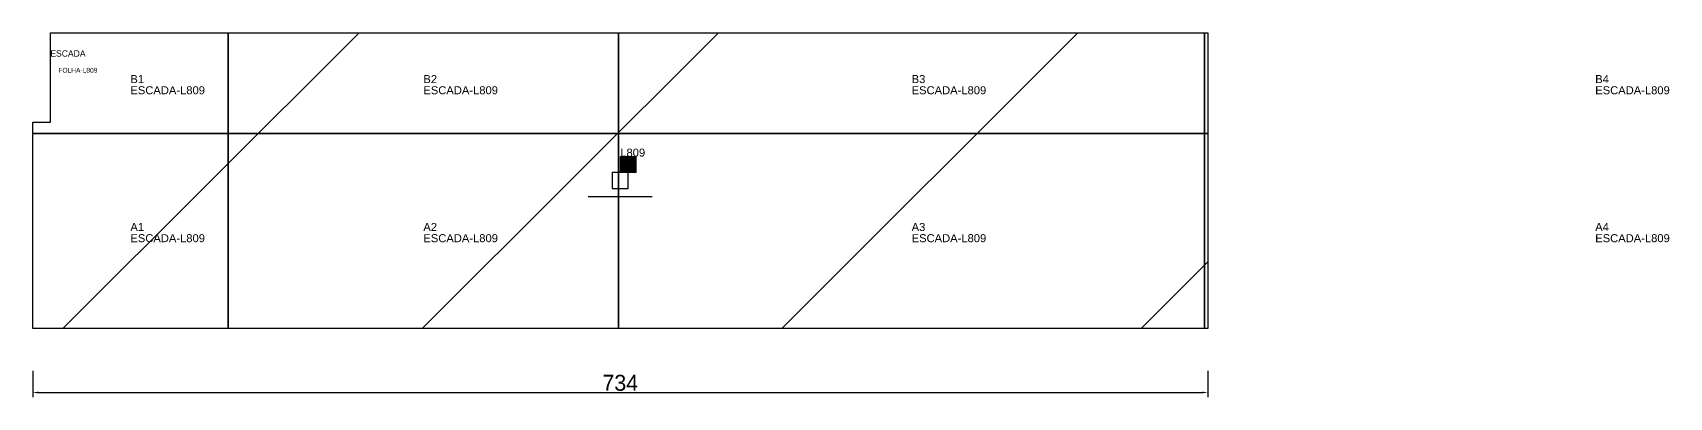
# Model space of a CAD drawing. Header units: metres. Extents: x 222 to 2464, y -26 to 202.
# Drawn here: x 222 to 1244, y -26 to 202 of the extents above; entities that cross this region are included whole.
import ezdxf

# ---------------------------------------------------------------- set-up
doc = ezdxf.new("R2010")
doc.units = ezdxf.units.M
for name, color, linetype in [('3', 3, 'CONTINUOUS'), ('AUX00', 7, 'CONTINUOUS'), ('COTA', 241, 'CONTINUOUS'), ('FOLHA', 255, 'CONTINUOUS'), ('Hachura', 251, 'CONTINUOUS'), ('NOMENCLATURA', 7, 'CONTINUOUS'), ('Nível', 160, 'CONTINUOUS'), ('Painéis', 200, 'CONTINUOUS'), ('Pilares', 5, 'CONTINUOUS'), ('REAPROVEITAMENTO', 251, 'CONTINUOUS'), ('SARR_2.2x7', 40, 'CONTINUOUS')]:
    doc.layers.add(name, color=color, linetype=linetype)
doc.styles.add('ARIAL', font='Arial.ttf')
doc.styles.add('STR_STANDARD', font='arial.ttf')
doc.dimstyles.new('EZ DXF', dxfattribs={"dimtxt": 10, "dimasz": 3.5, "dimexe": 3, "dimexo": 1.5, "dimgap": 1, "dimtad": 1, "dimdec": 1, "dimdsep": 46, "dimcen": 2.5, "dimazin": 3, "dimtfac": 1, "dimtmove": 0, "dimatfit": 3})

msp = doc.modelspace()

# ---------------------------------------------------------------- hatches: boundary and pattern name
at = {"layer": 'Hachura'}
h = msp.add_hatch(dxfattribs=at)
h.set_pattern_fill('ANSI31', scale=50)
h.paths.add_polyline_path([(233.2, 201.5), (956.2, 201.5), (956.2, 16.5), (222.2, 16.5), (222.2, 145.5), (233.2, 145.5)])
h = msp.add_hatch(dxfattribs=at)
h.set_pattern_fill('ANSI31', scale=50)
h.paths.add_polyline_path([(233.2, 201.5), (956.2, 201.5), (956.2, 16.5), (222.2, 16.5), (222.2, 145.5), (233.2, 145.5)])
at = {"layer": 'Reaproveitamento'}
h = msp.add_hatch(dxfattribs=at)
h.set_pattern_fill('SOLID')
h.paths.add_polyline_path([(589.2, 114), (599.2, 114), (599.2, 124), (589.2, 124)])
h = msp.add_hatch(dxfattribs=at)
h.set_pattern_fill('SOLID')
h.paths.add_polyline_path([(589.2, 114), (599.2, 114), (599.2, 124), (589.2, 124)])

# ---------------------------------------------------------------- linework, layer by layer
at = {"layer": '3'}
for points in [[(344.2, 16.5), (344.2, 201.5)], [(344.2, 16.5), (344.2, 201.5)], [(588.2, 16.5), (588.2, 201.5)], [(588.2, 16.5), (588.2, 201.5)], [(954.2, 16.5), (954.2, 201.5)], [(954.2, 16.5), (954.2, 201.5)], [(222.2, 138.5), (956.2, 138.5)], [(222.2, 138.5), (956.2, 138.5)]]:
    msp.add_lwpolyline(points, close=True, dxfattribs=at)
at = {"layer": 'Painéis', "color": 200}
for p, q in [((233.2, 201.5), (956.2, 201.5)), ((233.2, 145.5), (233.2, 201.5)), ((233.2, 201.5), (956.2, 201.5)), ((233.2, 145.5), (233.2, 201.5)), ((956.2, 201.5), (956.2, 16.5)), ((956.2, 201.5), (956.2, 16.5)), ((222.2, 16.5), (222.2, 145.5)), ((222.2, 145.5), (233.2, 145.5)), ((222.2, 16.5), (222.2, 145.5)), ((222.2, 145.5), (233.2, 145.5)), ((956.2, 16.5), (222.2, 16.5)), ((956.2, 16.5), (222.2, 16.5))]:
    msp.add_line(p, q, dxfattribs=at)
at = {"layer": 'Pilares'}
msp.add_lwpolyline([(584.2, 104), (594.2, 104), (594.2, 114), (584.2, 114)], close=True, dxfattribs=at)
msp.add_lwpolyline([(584.2, 104), (594.2, 104), (594.2, 114), (584.2, 114)], close=True, dxfattribs=at)
at = {"layer": 'SARR_2.2x7'}
msp.add_line((569.2, 99), (609.2, 99), dxfattribs=at)
msp.add_line((569.2, 99), (609.2, 99), dxfattribs=at)

# ---------------------------------------------------------------- texts
at = {"layer": '3', "style": 'STR_STANDARD'}
for s, p in [('B1', (283.2, 170)), ('B1', (283.2, 170)), ('B2', (466.2, 170)), ('B2', (466.2, 170)), ('B3', (771.2, 170)), ('B3', (771.2, 170)), ('B4', (1198.2, 170)), ('B4', (1198.2, 170)), ('A1', (283.2, 77.5)), ('A1', (283.2, 77.5)), ('A2', (466.2, 77.5)), ('A2', (466.2, 77.5)), ('A3', (771.2, 77.5)), ('A3', (771.2, 77.5)), ('A4', (1198.2, 77.5)), ('A4', (1198.2, 77.5))]:
    msp.add_text(s, height=5, dxfattribs=at).set_placement(p)
at = {"layer": 'AUX00', "style": 'STR_STANDARD'}
for p in [(283.2, 163), (283.2, 163), (466.2, 163), (466.2, 163), (771.2, 163), (771.2, 163), (1198.2, 163), (1198.2, 163), (283.2, 70.5), (283.2, 70.5), (466.2, 70.5), (466.2, 70.5), (771.2, 70.5), (771.2, 70.5), (1198.2, 70.5), (1198.2, 70.5)]:
    msp.add_text('ESCADA-L809', height=5, dxfattribs=at).set_placement(p)
at = {"layer": 'FOLHA'}
msp.add_text('FOLHA-L809', height=3, dxfattribs=at).set_placement((238.2, 176.5))
msp.add_text('FOLHA-L809', height=3, dxfattribs=at).set_placement((238.2, 176.5))
at = {"layer": 'NOMENCLATURA', "insert": (589.2, 129), "char_height": 5, "attachment_point": 1, "style": 'ARIAL'}
msp.add_mtext('L809', dxfattribs=at)
msp.add_mtext('L809', dxfattribs=at)
at = {"layer": 'Nível'}
msp.add_text('ESCADA', height=4, dxfattribs=at).set_placement((233.2, 186.5))
msp.add_text('ESCADA', height=4, dxfattribs=at).set_placement((233.2, 186.5))

# ---------------------------------------------------------------- dimensions: what is measured, and where the dimension line sits
at = {"layer": 'COTA'}
msp.add_linear_dim(base=(222.2, -23.5), p1=(222.2, -8.5), p2=(956.2, -8.5), dimstyle='EZ DXF', dxfattribs=at).render()
msp.add_linear_dim(base=(222.2, -23.5), p1=(222.2, -8.5), p2=(956.2, -8.5), dimstyle='EZ DXF', dxfattribs=at).render()

doc.saveas('drawing.dxf')
